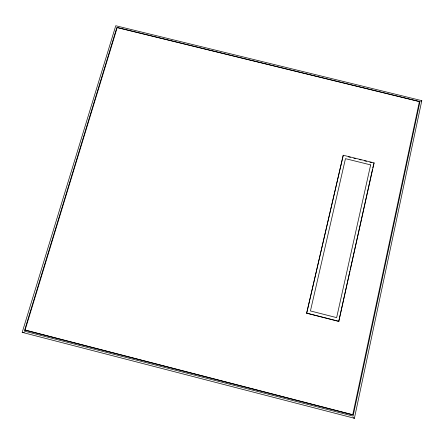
<?xml version="1.0" encoding="UTF-8"?>
<svg xmlns="http://www.w3.org/2000/svg" width="444" height="444" viewBox="0 0 444 444"><rect width="100%" height="100%" fill="white"/><g stroke="black" fill="none" stroke-linecap="round" stroke-linejoin="round"><path stroke-width="0.67" d="M352.736 414.768L419.408 101.487L117.238 27.484L25.086 330.075L352.736 414.768L25.086 330.075M354.406 418.265L421.8 100.66L115.756 25.735L22.2 332.356L354.406 418.265L353.158 417.699M338.761 321.395L374.087 162.881L343.245 155.234L306.66 313.214L338.761 321.395L349.861 271.351M350.161 269.996L372.51 169.236M372.81 167.888L374.087 162.881M306.66 313.214L343.245 155.234M420.929 101.737L421.8 100.66M22.2 332.356L24.265 332.595M348.423 156.843L350.427 157.343M353.779 158.175L355.788 158.669M359.135 159.501L361.144 160.001M364.491 160.828L366.5 161.327M369.846 162.154L371.856 162.654M306.793 313.153L338.944 321.345M419.941 101.743L353.091 416.106L24.342 331.113L116.839 27.511L419.941 101.743M370.635 164.902L336.641 317.621L310.434 310.944L345.46 158.658L370.635 164.902"/></g></svg>
